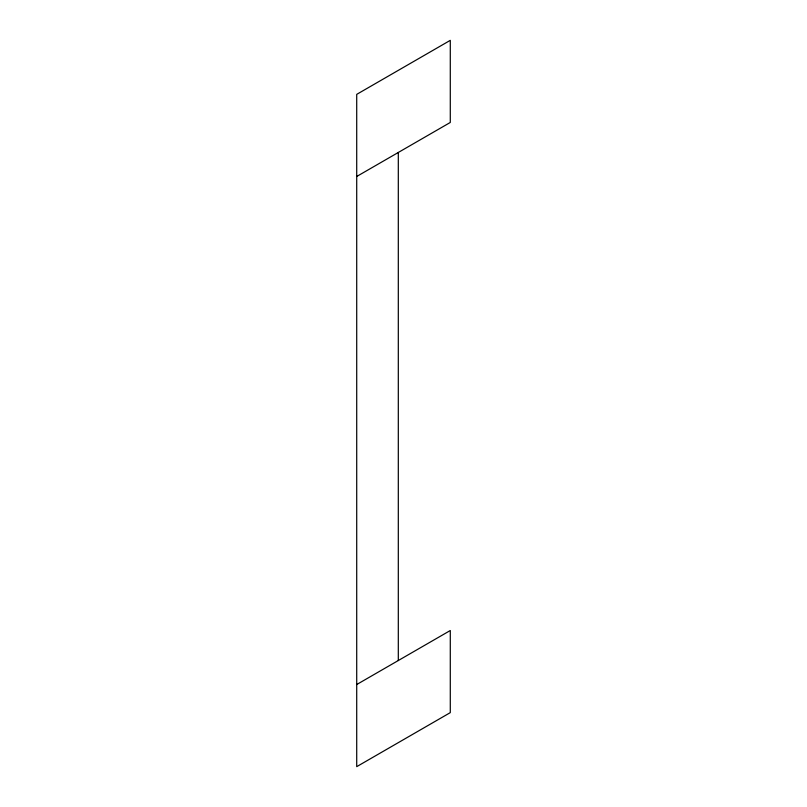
<?xml version="1.0" encoding="UTF-8"?>
<svg xmlns="http://www.w3.org/2000/svg" width="807" height="807" viewBox="0 0 807 807"><rect width="100%" height="100%" fill="white"/><g stroke="black" fill="none" stroke-linecap="round" stroke-linejoin="round"><path stroke-width="1.21" d="M356.714 176.481L450.286 122.462L450.286 40.35L356.714 94.369L356.714 766.65L450.286 712.631L450.286 630.519L356.714 684.538M398.305 152.473L398.305 660.529"/></g></svg>
